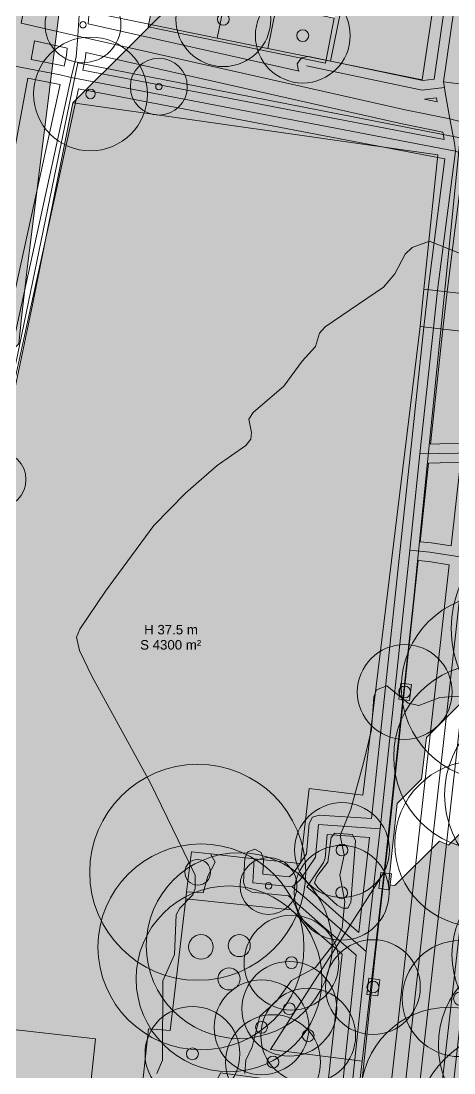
# Model space of a CAD drawing. Header units: metres. Extents: x -8 to 1190, y -11 to 1223.
# Drawn here: x 82.7 to 128.3, y 772.1 to 883.1 of the extents above; entities that cross this region are included whole.
import ezdxf

# ---------------------------------------------------------------- set-up
doc = ezdxf.new("R2010")
doc.units = ezdxf.units.M
doc.header["$MEASUREMENT"] = 0
for name, color, linetype, lineweight, true_color in [('TPX_BUILDING_AREAS_TEXT', 7, 'CONTINUOUS', 0, 0x000000), ('TPX_BUILDING_HEIGHTS_TEXT', 7, 'CONTINUOUS', 0, 0x000000), ('TPX_BUILDINGS', 7, 'CONTINUOUS', 0, 0x000000), ('TPX_BUILDINGS_HATCH', 7, 'CONTINUOUS', 0, 0xf0f0f0), ('TPX_BUILDINGS_SHADOWS_HATCH', 7, 'CONTINUOUS', 0, 0x000000), ('TPX_BUILDINGS_SHADOWS_OUTLINES', 7, 'CONTINUOUS', 0, 0x000000), ('TPX_CADASTRES', 7, 'CONTINUOUS', 0, 0x646464), ('TPX_CONTOUR_LINES_5M', 7, 'CONTINUOUS', 0, 0x969696), ('TPX_ROADS_AXES', 7, 'CONTINUOUS', 0, 0x323232), ('TPX_ROADS_CONTOURS', 7, 'CONTINUOUS', 0, 0x646464), ('TPX_VEGETATION_GREEN_SPACES', 7, 'CONTINUOUS', 0, 0x58ba48), ('TPX_VEGETATION_GREEN_SPACES_HATCH', 7, 'CONTINUOUS', 0, 0x58ba48), ('TPX_VEGETATION_TREES_INDIVIDUAL', 7, 'CONTINUOUS', 0, 0x136734)]:
    doc.layers.add(name, color=color, linetype=linetype, lineweight=lineweight, true_color=true_color)
doc.styles.add('TPX_TEXTE', font='arial.ttf')

# ---------------------------------------------------------------- blocks, each defined once
blk = doc.blocks.new('TREETR003_CR030')
at = {"layer": 'TPX_VEGETATION_TREES_INDIVIDUAL'}
for radius in [3, 0.3333333333333333]:
    blk.add_circle((0, 0, 0.0361), radius, dxfattribs=at)
blk = doc.blocks.new('TREETR014_CR119')
at = {"layer": 'TPX_VEGETATION_TREES_INDIVIDUAL'}
for radius in [11.92, 1.4195833333333334]:
    blk.add_circle((0, 0, 0.0361), radius, dxfattribs=at)
blk = doc.blocks.new('TREETR005_CR060')
at = {"layer": 'TPX_VEGETATION_TREES_INDIVIDUAL'}
for radius in [6, 0.5]:
    blk.add_circle((0, 0, 0.0361), radius, dxfattribs=at)
blk = doc.blocks.new('TREETR011_CR093')
at = {"layer": 'TPX_VEGETATION_TREES_INDIVIDUAL'}
for radius in [9.27, 1.10375]:
    blk.add_circle((0, 0, 0.0361), radius, dxfattribs=at)
blk = doc.blocks.new('TREETR014_CR114')
at = {"layer": 'TPX_VEGETATION_TREES_INDIVIDUAL'}
for radius in [11.39, 1.35625]:
    blk.add_circle((0, 0, 0.0361), radius, dxfattribs=at)
blk = doc.blocks.new('TREETR010_CR087')
at = {"layer": 'TPX_VEGETATION_TREES_INDIVIDUAL'}
for radius in [8.74, 1.0404166666666665]:
    blk.add_circle((0, 0, 0.0361), radius, dxfattribs=at)
blk = doc.blocks.new('TREETR003_CR040')
at = {"layer": 'TPX_VEGETATION_TREES_INDIVIDUAL'}
for radius in [4, 0.3333333333333333]:
    blk.add_circle((0, 0, 0.0361), radius, dxfattribs=at)
blk = doc.blocks.new('TREETR006_CR050')
at = {"layer": 'TPX_VEGETATION_TREES_INDIVIDUAL'}
for radius in [5, 0.625]:
    blk.add_circle((0, 0, 0.0361), radius, dxfattribs=at)
blk = doc.blocks.new('TREETR007_CR061')
at = {"layer": 'TPX_VEGETATION_TREES_INDIVIDUAL'}
for radius in [6.12, 0.7083333333333334]:
    blk.add_circle((0, 0, 0.0361), radius, dxfattribs=at)
blk = doc.blocks.new('TREETR012_CR098')
at = {"layer": 'TPX_VEGETATION_TREES_INDIVIDUAL'}
for radius in [9.8, 1.1666666666666667]:
    blk.add_circle((0, 0, 0.0361), radius, dxfattribs=at)
blk = doc.blocks.new('TREETR013_CR109')
at = {"layer": 'TPX_VEGETATION_TREES_INDIVIDUAL'}
for radius in [10.86, 1.2933333333333332]:
    blk.add_circle((0, 0, 0.0361), radius, dxfattribs=at)
blk = doc.blocks.new('TREETR012_CR103')
at = {"layer": 'TPX_VEGETATION_TREES_INDIVIDUAL'}
for radius in [10.33, 1.23]:
    blk.add_circle((0, 0, 0.0361), radius, dxfattribs=at)

msp = doc.modelspace()

# ---------------------------------------------------------------- hatches: boundary and pattern name
at = {"layer": 'TPX_BUILDINGS_HATCH'}
for points in [[(73.60824675485492, 806.6951079047285), (70.67759509012103, 777.9728893912397), (90.5130595676601, 775.7109007514082), (88.73262209817767, 758.870504823979), (91.45452589914203, 758.4996504462324), (90.70557398721576, 750.2105707800947), (112.97578425332904, 747.3719725287519), (115.3690165989101, 770.5591931021772), (114.97674174234271, 770.6162933981977), (103.70199675485492, 772.134981600102), (102.29495043680072, 769.1565966284834), (100.27935595437884, 770.0737147009932), (98.15970797464252, 765.0056299841963), (94.88330168649554, 765.4643759406172), (96.09374518319964, 776.7620539343916), (98.38481612131, 776.6118187583052), (100.03766341134906, 790.4878325141035), (100.12298483774066, 791.22138926154), (100.62710089609027, 795.4367727912031), (102.64902205392718, 795.223080126103), (107.24479765817523, 794.7187046683393), (112.12771124765277, 794.2014851248823), (113.03484244272113, 802.1481356299482), (118.72286314889789, 801.4295105612837), (124.74403757974505, 850.8913283026777), (125.15228075906634, 854.8194489157759), (126.6300324909389, 868.999411073979), (88.1234874241054, 874.4651045477949), (83.8680057041347, 853.1517414725386), (80.83462424203753, 838.7776245749556), (80.21368689462543, 831.5888876593672), (78.93509478494525, 831.6441406882368), (77.44128127023578, 819.1749767935835), (76.60221476480365, 819.2648195899092), (75.85117430612445, 812.9199461615644), (75.0361308567226, 812.98093172675), (74.39882368966937, 806.628353563603), (73.60824675485492, 806.6951079047285)], [(125.15228075906634, 854.8194489157759), (124.74403757974505, 850.8913283026777), (142.20296473428607, 848.8861536658369), (142.61120123788714, 852.8142752326094), (125.15228075906634, 854.8194489157759)], [(70.67759509012103, 777.9728893912397), (68.00559325143695, 752.7177548087202), (87.84368033334613, 750.444856134709), (88.73262209817767, 758.870504823979), (90.5130595676601, 775.7109007514082), (70.67759509012103, 777.9728893912397)]]:
    msp.add_hatch(color=256, dxfattribs=at).paths.add_polyline_path(points)
at = {"layer": 'TPX_BUILDINGS_SHADOWS_HATCH'}
for points in [[(100.23947997018695, 886.5810980475508), (88.12349600717425, 874.4651140845381), (126.63003344461322, 868.9994215643965), (125.15229124948382, 854.8194603598677), (142.61119170114398, 852.8142876303755), (143.29143137857318, 859.3495936072432), (142.035637807101, 859.4907574332319), (142.55853648111224, 864.5391039527021), (241.80190558359027, 853.1312241232954), (240.52173514291644, 840.8159060156904), (241.6801108829677, 840.6863064444624), (240.65896410867572, 830.8140453970991), (239.4898490421474, 830.9526028311811), (239.27905554696918, 828.8891701376997), (270.1796111576259, 859.7897257483564), (270.24161715433, 860.3966984427534), (271.55951971933246, 861.7146010077558), (272.5806760303676, 871.5868630087934), (271.4222907535732, 871.7164635336958), (272.0081185810268, 877.3521237052046), (272.83446783944964, 879.3212160742842), (272.24256606027484, 879.607505289372), (272.70247073099017, 884.0317806876265), (265.0219716541469, 884.9146437323652), (247.57114882394671, 893.6138691580854), (249.6039275638759, 899.3819660819136), (248.0981139652431, 900.0685982382856), (253.95739455148578, 920.2525915778242), (248.82803721353412, 922.4722084677778), (242.1466044895351, 924.5559906638227), (231.178517293185, 926.9488968527876), (227.199531506747, 923.9664778388105), (224.79775900766253, 924.1480984366499), (216.14360136911273, 927.9530596411787), (217.01935763284564, 930.0379995978437), (206.1253118030727, 932.414751497563), (209.04963202401996, 935.3390698111616), (214.3350762836635, 947.9225382483564), (211.83073134347796, 946.0609249747358), (206.0797795765102, 932.3692125952803), (205.83053870126605, 932.4790625250898), (202.7559680454433, 933.149840799626), (177.15871138498187, 907.5525841391645), (216.54934115335345, 898.9587349570356), (223.2307748310268, 896.8749527609907), (228.36013312265277, 894.6553349173628), (239.70443625375628, 889.4824795401655), (261.75328535959125, 878.4911398566328), (268.6625422947109, 875.149295297917), (261.309376668185, 857.6275629675947), (253.55351633951068, 858.571920839604), (229.83703608438373, 861.4833006537519), (214.44466872140765, 863.3772101080976), (172.13460917398334, 868.5785593665205), (176.91823286935687, 905.6872381842695), (172.82435507699847, 906.4363550818525), (173.76116366311908, 912.5177178061567), (150.2360295765102, 917.6492542899214), (146.77121443673968, 914.1844391501509), (170.29634280130267, 909.0529036200605), (168.71443838998675, 898.7837853110395), (147.7845153324306, 902.6222824729048), (144.13378615304828, 898.9715532935224), (168.06702990457416, 894.5921358740889), (166.5918769352138, 885.0386175788008), (163.60545439645648, 885.5860104239546), (154.74515242502093, 876.725708452519), (151.22669596597552, 877.1298069632612), (151.26054186746478, 877.4078335440718), (151.66878504678607, 881.3359541571699), (152.59702010080218, 890.2429632819258), (142.93316073343158, 892.0143227255903), (143.76717276498675, 896.8472418463789), (133.02809615060687, 898.3715672171675), (134.33538527414203, 905.091792551335), (131.91058726236224, 905.590213266667), (129.9934873096645, 905.9821505225264), (130.74740500375628, 909.8570866263472), (128.78482050821185, 910.2573647177778), (127.69194025918841, 911.8983463919722), (122.04817480966449, 912.9283642447554), (124.78275580331683, 926.9784311926924), (127.11921305581927, 939.0134119666182), (114.89784521982074, 941.5170979178511), (98.70510859414935, 925.3243612921797), (110.92646975442767, 922.8206762946211), (108.59002394601703, 910.7856993353926), (123.80285544320941, 908.0092692053877), (124.89573950693011, 906.3682856238447), (126.85831923410296, 905.9680094397627), (125.54663939401507, 899.2262644446455), (127.97142691537738, 898.7278408682905), (126.63651175424457, 891.865546671208), (125.37943262979388, 885.3668188727461), (116.41538710519671, 887.2001204169355), (115.68101973459125, 883.4137634909712), (109.1769599430263, 884.7454437888227), (103.74884314462543, 885.859048334416), (100.23947997018695, 886.5810980475508)], [(50.84364600107074, 891.6333803809248), (29.630453061312437, 870.4201874411665), (66.83663268014789, 873.8647923148237), (62.03841872140765, 835.4275431311689), (63.87238688394427, 835.3536429083906), (65.26214499399066, 835.3015837348066), (66.34845538064837, 835.2585291541182), (62.93261904641986, 822.7619480765425), (60.975978802889585, 815.6150231040083), (59.832671117037535, 815.8632502234541), (59.44480986520648, 812.4692825949751), (57.50873942300677, 807.133802858647), (56.534134816378355, 802.7959913886152), (52.55968565866351, 768.787608591374), (44.4633597843349, 767.707192865666), (44.25233645364642, 767.105105844792), (43.63300318643451, 765.3135723746382), (42.94362349435687, 763.3444265997969), (42.64836974069476, 762.515355554875), (51.463829945772886, 759.4501576102339), (50.580240201205015, 750.6000103629194), (50.09250254556537, 746.6071324027143), (47.69052596017718, 727.1807274497114), (47.43004126474261, 724.9457735694014), (47.366858433932066, 724.3542265570723), (47.29448313638568, 723.7848238623701), (46.74330420419574, 719.0750593817793), (47.78826613351703, 705.9157108939253), (64.75820345804095, 722.8856472647749), (63.71324057504535, 736.0450062430464), (64.26441950723529, 740.7547707236372), (64.33679480478168, 741.3241743720137), (64.39844412729144, 741.9025559104048), (64.66046233102679, 744.1506752646528), (67.06243891641498, 763.5770802176557), (67.55017752572894, 767.5699572241865), (68.43377299234271, 776.4200939810835), (62.31849570199847, 778.546418634709), (69.5296210758388, 785.7575440085493), (73.50407118722796, 819.7659392035566), (74.4786767475307, 824.103752580937), (76.41474623605609, 829.4392304099165), (76.80260844156146, 832.833208528813), (77.90622324869037, 842.3566088355146), (78.18977541849017, 844.8054279959761), (82.43303294107318, 849.0486855185591), (82.68796820566058, 851.8014483130537), (83.25161070749164, 856.6407351172529), (88.04983611032367, 895.0779862082563), (50.84364600107074, 891.6333803809248)], [(96.09375376626849, 776.7620434439741), (94.88331217691302, 765.464384523686), (98.1597012989223, 765.0056414282881), (100.27934641763568, 770.0737194693647), (102.29494471475482, 769.1566109335981), (103.70198721811175, 772.1349863684736), (114.97674269601703, 770.6163029349409), (115.36901755258441, 770.5592026389204), (112.97579474374652, 747.3719830191694), (99.34848399087787, 749.1089214957319), (97.07227702066302, 746.8327135718428), (113.17847628518939, 744.7961573279463), (111.66600603982806, 731.9313368475996), (126.44452757760882, 746.7098583853804), (127.957006406039, 759.574678865727), (125.49038309976459, 759.8865723288618), (139.49228854104877, 773.8884768164717), (141.8855199329555, 797.075697389897), (141.49324507638812, 797.1327976859175), (130.21850008890033, 798.6514868414961), (127.73150439187884, 796.1644911444746), (126.79586024209857, 796.5902199423872), (122.08989710733294, 791.8842568076216), (121.39980502054095, 791.9808802283369), (122.31729788705707, 800.5443014777265), (124.90132040902972, 803.1283239996992), (125.4214896671474, 807.4952635443769), (138.6442155353725, 820.717989412602), (138.72576899453998, 821.4324164069258), (145.2393674366176, 827.9460148490034), (146.3050174228847, 836.6999601996504), (139.74142355844378, 837.454546419438), (140.29492850229144, 842.7747702277265), (141.55073542520404, 842.633615938481), (142.20295329019427, 848.8861460364424), (124.74404520913959, 850.8913168585859), (118.72287459298968, 801.4295220053755), (113.03485102578998, 802.1481251395307), (112.12772173807025, 794.2014956152998), (107.24479670450091, 794.7186951315962), (102.64902110025287, 795.2230705893598), (100.62710947915912, 795.4367623007856), (100.12299437448382, 791.2213883078657), (100.03767294809222, 790.4878315604292), (98.38482661172748, 776.611830202397), (96.09375376626849, 776.7620434439741)]]:
    msp.add_hatch(color=256, dxfattribs=at).paths.add_polyline_path(points)
at = {"layer": 'TPX_VEGETATION_GREEN_SPACES_HATCH'}
for points in [[(96.99889655038714, 887.2478584921919), (96.07050318643451, 882.495167223271), (114.76077837869525, 878.6629795706831), (115.68100733682513, 883.4137510932051), (109.17696280404925, 884.7454533255659), (103.74884600564837, 885.8590569174848), (96.99889655038714, 887.2478584921919)], [(132.9753865711391, 822.4074110663496), (121.291723202914, 721.0482926047407), (135.80821795389056, 719.1087307608686), (142.38422579690814, 728.4265436804853), (148.83886713907123, 738.0034260428511), (155.20831580087543, 746.2254061377607), (165.70086474344134, 757.4448265708052), (177.78601641580462, 769.2123942053877), (188.17628283426166, 778.3824877417646), (199.30011458322406, 787.6910500205122), (211.8558043949306, 797.0610890067182), (224.69193549081683, 805.8989109671675), (226.48281664773822, 807.3223185217939), (227.58241743966937, 809.1580795920454), (227.69001288339496, 810.7829413092695), (226.96303839609027, 812.0038838065229), (225.99430556222796, 812.972199884709), (224.6185693256557, 813.6949524558149), (139.97951788827777, 825.8194822943769), (137.53102297708392, 826.1627249396406), (136.05100245401263, 825.9403328574263), (135.30703635141253, 825.6268305457197), (134.50464529916644, 825.1959871924482), (133.63191409036517, 823.9315561926924), (132.9753865711391, 822.4074110663496)], [(122.70190520212054, 813.2534174597822), (122.49295992776752, 811.547130075749), (123.62944598123431, 811.4008412039839), (123.84096140787005, 813.0962271369062), (122.70190520212054, 813.2534174597822)], [(113.84780974313617, 792.857978311833), (113.61958784982562, 792.1827845252119), (113.96831221506, 791.6896528876387), (115.99076933786273, 789.8305754340254), (116.59924788400531, 789.5137619650923), (117.13017363473773, 789.4893526709639), (117.43347830697894, 790.1017002738081), (117.93433566018939, 796.5947231925093), (117.60414881631732, 797.264831034001), (115.74959559366107, 797.4259256995283), (115.35321612283587, 796.9527325308882), (115.01638693735003, 794.3647675192915), (113.84780974313617, 792.857978311833)], [(100.62710089609027, 795.4367727912031), (100.12298483774066, 791.22138926154), (101.85653490945697, 791.1353239691816), (102.35049910470843, 792.8742909110151), (103.13105482980609, 794.3471254981123), (102.64902205392718, 795.223080126103), (100.62710089609027, 795.4367727912031)], [(120.59136576578021, 793.2857832587324), (120.38241667672992, 791.5794958746992), (121.51890559121966, 791.4332060492598), (121.73042387887836, 793.1285929358564), (120.59136576578021, 793.2857832587324)], [(96.09374518319964, 776.7620539343916), (94.88330168649554, 765.4643759406172), (98.15970797464252, 765.0056299841963), (100.27935595437884, 770.0737147009932), (102.29495043680072, 769.1565966284834), (103.70199675485492, 772.134981600102), (114.97674174234271, 770.6162933981977), (116.51761050149798, 784.6385206854902), (111.14645094797015, 789.344270197209), (100.03766341134906, 790.4878325141035), (98.38481612131, 776.6118187583052), (96.09374518319964, 776.7620539343916)], [(119.35012240335345, 782.1189160025679), (119.14117236062884, 780.4126276648603), (120.2776622287929, 780.2663387930952), (120.48918147012591, 781.9617256796919), (119.35012240335345, 782.1189160025679)]]:
    msp.add_hatch(color=256, dxfattribs=at).paths.add_polyline_path(points)

# ---------------------------------------------------------------- linework, layer by layer
at = {"layer": 'TPX_BUILDINGS', "elevation": 0.042100000000000005}
for points in [[(94.88330168649554, 765.4643759406172), (96.09374518319964, 776.7620539343916), (98.38481612131, 776.6118187583052), (100.03766341134906, 790.4878325141035), (100.12298483774066, 791.22138926154), (100.62710089609027, 795.4367727912031), (102.64902205392718, 795.223080126103), (107.24479765817523, 794.7187046683393), (112.12771124765277, 794.2014851248823), (113.03484244272113, 802.1481356299482), (118.72286314889789, 801.4295105612837), (124.74403757974505, 850.8913283026777), (125.15228075906634, 854.8194489157759), (126.6300324909389, 868.999411073979), (88.1234874241054, 874.4651045477949), (83.8680057041347, 853.1517414725386), (80.83462424203753, 838.7776245749556)], [(70.67759509012103, 777.9728893912397), (90.5130595676601, 775.7109007514082), (88.73262209817767, 758.870504823979)], [(114.97674174234271, 770.6162933981977), (103.70199675485492, 772.134981600102), (102.29495043680072, 769.1565966284834)]]:
    msp.add_lwpolyline(points, dxfattribs=at)
for points in [[(125.15228075906634, 854.8194489157759), (124.74403757974505, 850.8913283026777), (142.20296473428607, 848.8861536658369), (142.61120123788714, 852.8142752326094)], [(70.67759509012103, 777.9728893912397), (68.00559325143695, 752.7177548087202), (87.84368033334613, 750.444856134709), (88.73262209817767, 758.870504823979), (90.5130595676601, 775.7109007514082)]]:
    msp.add_lwpolyline(points, close=True, dxfattribs=at)
at = {"layer": 'TPX_BUILDINGS_SHADOWS_OUTLINES', "elevation": 0.0391}
for points in [[(67.55017752572894, 767.5699572241865), (68.43377299234271, 776.4200939810835), (62.31849570199847, 778.546418634709), (69.5296210758388, 785.7575440085493), (73.50407118722796, 819.7659392035566), (74.4786767475307, 824.103752580937), (76.41474623605609, 829.4392304099165), (76.80260844156146, 832.833208528813), (77.90622324869037, 842.3566088355146), (78.18977541849017, 844.8054279959761), (82.43303294107318, 849.0486855185591), (82.68796820566058, 851.8014483130537), (83.25161070749164, 856.6407351172529), (88.04983611032367, 895.0779862082563)], [(100.23947997018695, 886.5810980475508), (88.12349600717425, 874.4651140845381), (126.63003344461322, 868.9994215643965), (125.15229124948382, 854.8194603598677), (142.61119170114398, 852.8142876303755)], [(142.20295329019427, 848.8861460364424), (124.74404520913959, 850.8913168585859), (118.72287459298968, 801.4295220053755), (113.03485102578998, 802.1481251395307), (112.12772173807025, 794.2014956152998), (107.24479670450091, 794.7186951315962), (102.64902110025287, 795.2230705893598), (100.62710947915912, 795.4367623007856), (100.12299437448382, 791.2213883078657), (100.03767294809222, 790.4878315604292), (98.38482661172748, 776.611830202397), (96.09375376626849, 776.7620434439741), (94.88331217691302, 765.464384523686)], [(130.21850008890033, 798.6514868414961), (127.73150439187884, 796.1644911444746), (126.79586024209857, 796.5902199423872), (122.08989710733294, 791.8842568076216), (121.39980502054095, 791.9808802283369), (122.31729788705707, 800.5443014777265), (124.90132040902972, 803.1283239996992), (125.4214896671474, 807.4952635443769), (138.6442155353725, 820.717989412602)], [(102.29494471475482, 769.1566109335981), (103.70198721811175, 772.1349863684736), (114.97674269601703, 770.6163029349409)]]:
    msp.add_lwpolyline(points, dxfattribs=at)
at = {"layer": 'TPX_CADASTRES', "elevation": 0.024099999999999996}
for points in [[(90.92768950387836, 888.6384348548017), (89.98295206949115, 884.023580995854), (103.34002013131976, 881.2977728522383), (104.50014204904437, 886.96508356696), (105.56892962381244, 895.4507250464521), (98.40740008279681, 896.9121622717939), (97.4652261249721, 892.3094610846601), (96.48185152933002, 887.5049576438032)], [(104.50014204904437, 886.96508356696), (103.34002013131976, 881.2977728522383), (108.67615981027484, 880.2088064826094), (111.68935961648822, 894.9288715994917), (111.12180418893695, 895.075956789311), (105.77594656869769, 896.4620279944502), (105.56892962381244, 895.4507250464521)], [(111.68935961648822, 894.9288715994917), (108.67615981027484, 880.2088064826094), (115.28769297525287, 878.859611955937), (118.2299088947475, 893.2331041968428)], [(118.2299088947475, 893.2331041968428), (115.28769297525287, 878.859611955937), (124.979711484164, 876.8816551840864), (127.18709654733539, 891.658123461064)], [(71.25464529916644, 785.0949854529463), (65.94707865640521, 737.217953172978), (82.2832250110805, 735.0845637000166), (81.64714331552386, 729.6782841361128), (81.38690276071429, 727.4672722495161), (81.60614390298724, 727.4386419928633), (85.43365855142474, 726.9388231909834), (108.43241686746478, 723.9352316535078), (113.25834841653705, 723.3050350821577), (116.64714713022113, 756.1889042533003), (118.63196082040668, 773.3652758277021), (108.95514292642474, 774.576878992375), (120.94095320627093, 793.3099903739057), (124.05400366708636, 821.8881344473921), (128.96417231485248, 870.795140711125), (88.64259333536029, 878.7027172720991), (79.29499144479632, 833.551527468022), (76.89933772012591, 822.4492859519087), (75.85814852640033, 817.7767901099287), (74.5293883793056, 810.7611574805342), (73.26425928995013, 802.5686306632124)], [(120.94095320627093, 793.3099903739057), (108.95514292642474, 774.576878992375), (118.63196082040668, 773.3652758277021)]]:
    msp.add_lwpolyline(points, close=True, dxfattribs=at)
at = {"layer": 'TPX_CONTOUR_LINES_5M', "elevation": 0.04810000000000001}
for points in [[(130.1905757689383, 858.0783602199517), (125.72051308164373, 859.8943990832195), (123.91711380658671, 859.2189378724433), (123.16073704697192, 858.5218028319068), (122.08131425571628, 856.4303977093659), (120.88971900194883, 855.0361276273616), (114.72371055558324, 850.8533173822798), (114.14238558919169, 850.1561823412776), (113.72999693779275, 848.7619122597389), (112.31032501952723, 847.2128834645264), (110.38764403294772, 844.5791020141914), (107.12393604032695, 841.790561851114), (106.6963330374565, 841.0934268101119), (106.97953499271534, 839.6991567281075), (106.88391139102168, 839.002021687571), (106.3562987940386, 838.3048866465688), (103.326288274955, 836.2134815240279), (100.01765262940899, 833.2768577127717), (96.66510561387986, 829.8906525671482), (91.54674007324502, 822.9679157473147), (88.84249591105618, 818.9423062098213), (88.50477578723803, 818.0879704612307), (88.83292447170243, 816.693700379692), (90.1676599571947, 813.9051602161489), (96.28646138776094, 802.7509995619766), (101.0260245280806, 792.9911089898087), (101.01886432175525, 791.59683890827), (100.7834819785785, 790.8997038672678), (99.3960756259039, 789.5054337857291), (99.00004981108941, 788.8082987447269), (98.82395866024308, 784.6254884996451), (97.60974390571937, 781.8369483361021), (97.59215155476704, 773.4713278454728), (96.96449015312828, 772.0770577639341)], [(132.42560711270198, 812.1038181763142), (126.83802875340916, 811.7394798528403), (124.6029974098783, 810.891758990474), (123.48548173788004, 811.1178408707492), (121.25045039434917, 812.9674790091813), (120.13293472235091, 812.5569904069416), (119.86061884043738, 811.813755093608), (119.61021199938841, 808.3280798890628), (118.76429687649943, 804.8424046849832), (117.43855932960287, 799.9624593988992), (116.33148178900592, 797.1739192353562), (116.72552977828309, 795.0825141128153), (116.26976654771715, 792.9911089898087), (116.81148289097473, 790.2025688267313), (116.52341332100332, 787.4140286631882), (115.87243497674353, 786.0197585811839), (113.70084976730868, 783.2312184176408), (111.1928093477618, 781.8744418215938), (109.61951163643971, 779.7455432135612), (107.84026233223267, 778.106231385842), (107.02591186459176, 774.8655979274772), (106.36329803429544, 773.4713278454728), (106.27507783053443, 772.0770577639341)]]:
    msp.add_lwpolyline(points, dxfattribs=at)
at = {"layer": 'TPX_ROADS_AXES', "elevation": 0.030099999999999995}
for points in [[(91.85568327829242, 929.7275662100874), (90.62138457223773, 923.3147701895796), (90.34561819955707, 921.8919129050337), (82.65620894357562, 882.8649782813154)], [(97.78117556497455, 928.5126013434492), (88.79601092264056, 883.7718043006025), (88.65591998025775, 881.5179066336714), (88.45705695077777, 879.3307003653608), (87.95988840982318, 877.1306948340498), (72.73829550668597, 807.7557711279951), (49.51807684823871, 594.5438999808393), (48.218742322176695, 582.6729569113813)], [(133.51924605295062, 920.4380287802778), (133.18644804880023, 918.1617026007734), (130.4671029560268, 899.3162827170454), (127.20306677743793, 876.6831803000532)], [(82.65620894357562, 882.8649782813154), (88.65591998025775, 881.5179066336714), (112.25995058938861, 876.1976637518965), (123.17274947091937, 873.7306475318037), (127.88459772989154, 872.7703652060591), (133.63317961618304, 871.2835592902265)], [(74.65306086465716, 879.7467264807783), (76.47531599923968, 879.3938984549604), (81.82063574716449, 878.3758253729902), (86.779272031039, 877.4276804602705), (87.95988840982318, 877.1306948340498), (128.46979231759906, 869.375668016728), (130.12582297250628, 868.742008653935), (133.9369744770229, 867.293184725102), (137.78589148446918, 865.8302530921064), (139.73696799203753, 865.5883621848188), (243.5643996708095, 854.4558767951094)], [(127.30924029275775, 876.086831537541), (124.96950526162982, 875.8228277838789), (112.77041048929095, 878.3777918494307)], [(127.20306677743793, 876.6831803000532), (127.30924029275775, 876.086831537541), (127.36489767953753, 875.7777561820112), (127.88459772989154, 872.7703652060591), (128.38561434671283, 870.2073454535566), (128.46979231759906, 869.375668016728), (126.59265417978168, 854.6987862265669), (126.14274210855365, 850.6917977011763), (124.72547717019916, 837.423652139958), (123.6491221897304, 827.2737621939741), (120.52307696267962, 797.884026018437), (119.06127066537738, 784.9505963004194), (112.47962088510394, 722.2730955756269)], [(127.20306677743793, 876.6831803000532), (128.2936248295009, 876.5490793860517)], [(138.38160319253802, 875.2799582160078), (136.61465353891253, 875.5077290213667), (133.2700185291469, 875.9273466742598), (128.2936248295009, 876.5490793860517)], [(243.38389391824603, 823.7122769034468), (242.31750197336078, 823.1961559928022), (241.24819178506732, 822.8749689734541), (239.68537230417132, 822.7481054938398), (238.10253043100238, 822.9617342627607), (136.52272219583392, 837.3400215781294), (134.5939816944301, 837.6332096732222), (130.6194524280727, 837.5475916541182), (126.83764929696918, 837.484404054936), (124.72547717019916, 837.423652139958)], [(108.77535624429584, 638.8823780692182), (110.17572207376361, 652.2961115515791), (114.2876834385097, 690.2494101203047), (114.54465002939105, 692.7379946387373), (115.5122050754726, 702.2178253806196), (129.39076132699847, 826.5102553046308), (129.99198431894183, 831.9567866004072)], [(135.30703635141253, 825.6268305457197), (129.39076132699847, 826.5102553046308), (125.77404971048236, 827.061350313481), (123.6491221897304, 827.2737621939741)], [(107.10929388925433, 792.1897177374922), (111.26687712594867, 791.7546324408613), (112.10288710519671, 792.4810757315718), (113.72212119027972, 794.8881115592085), (114.04560942575336, 798.3359617865644), (120.52307696267962, 797.884026018437)], [(107.24479765817523, 794.7187046683393), (107.10929388925433, 792.1897177374922)], [(111.26687712594867, 791.7546324408613), (112.75480360910296, 790.4829611456953)], [(112.75480360910296, 790.4829611456953), (115.19859881326556, 788.2974657691084)], [(115.19859881326556, 788.2974657691084), (119.06127066537738, 784.9505963004194)]]:
    msp.add_lwpolyline(points, dxfattribs=at)
at = {"layer": 'TPX_ROADS_CONTOURS', "elevation": 0.027099999999999996}
for points in [[(89.73825794877484, 882.8115823967382), (89.789856497664, 883.6417358620092), (98.55990082444623, 927.3113668663427), (131.30028206529096, 919.9113300545141), (132.3956571263261, 919.6653993828222), (132.1969667118974, 918.3063648445532), (129.47735363664106, 899.4591015083715), (126.23435742082074, 876.9718931419775), (125.01713902177289, 876.8345487816259), (112.97540146531537, 879.3565557701513), (112.2232700032182, 879.2148330910131), (111.7916465443559, 878.5827835304663), (111.93336922349408, 877.8306520683691), (111.98090511979535, 877.7981899483129)], [(83.72250706376508, 879.0302837593481), (84.0901895207353, 881.0056741936132), (87.53490215959027, 880.2322576744482), (87.46713024796918, 879.4868620140478), (87.21030861558393, 878.3504064781591), (86.96708065690473, 878.4098861915991)], [(89.16313893022016, 877.9185102684423), (89.43246037187055, 879.110274146311), (89.45294911088422, 879.2401531441137), (89.50288445176557, 879.7893741829321), (111.9296670597978, 874.7344778282568), (122.84199577989057, 872.2675674660131), (127.13505512895063, 871.3922889931127), (127.28593117417768, 870.6204603416845)], [(54.2929778737016, 679.2624595863745), (54.73791939439252, 683.2574108345434), (56.54313713731244, 699.4824283821508), (60.121773306746036, 731.7115944130346), (64.24937588395551, 762.9102934105322), (68.58049637498334, 797.8888424141333), (69.7246356648393, 807.4797819359228), (70.4537034672685, 811.7786510689184), (77.13043553056195, 843.5732506019995), (77.1383147877641, 843.6130588753149), (83.35674912156537, 877.0639866096899), (86.56321579637006, 876.4508760673925), (86.77523857774213, 876.3975408775732), (71.7615304631181, 807.970083068125), (71.74417359055951, 807.8640373451635), (57.379572455305606, 675.9659059746191)], [(125.21842819871381, 874.8445699913427), (126.48661095323041, 874.9876640541479), (126.55853420915082, 874.5714538795874)], [(125.84145504655316, 838.456164191477), (127.13679939927533, 850.5829084618017), (127.58554989518598, 854.579551528208), (129.30035072984174, 867.9871586067602), (129.76845413865522, 867.8080452186987), (132.37455422105268, 866.8173244697973), (130.963684622664, 854.1754968864843), (130.5193830174394, 850.1815279228613), (129.21909863175824, 838.524333785288), (126.8209434193559, 838.4842642052099)], [(124.7496371907182, 828.1687362892553), (125.62774616898969, 836.4491899712011), (126.86037975968793, 836.4846437675878), (128.99474007310346, 836.5203054649755), (128.50104099931195, 832.1213672859594), (128.01642662705854, 827.7312114937231), (125.92468506516889, 828.0499399406835)], [(110.52261311234906, 694.2556627495214), (113.47415215196088, 722.1686619026586), (120.05538708390668, 784.8422106010839), (121.51746708573774, 797.7782572014257), (124.53841263474897, 826.1798828346655), (125.64891487779096, 826.0688751442358), (127.79562908830121, 825.7417705757543), (114.02146965684369, 702.3842809898779), (113.25317436875775, 694.8574131233618), (112.66019303025678, 693.9902570946142), (112.3670163792558, 694.0281875832006)], [(116.79781777085736, 700.0409734947607), (117.00373131455854, 702.0584533913061), (130.76428372086957, 825.2940719826147), (134.23031288804486, 824.7765205604956), (134.17154366197065, 824.0923488838598), (121.32332188310102, 708.561385939829), (121.05490833939984, 706.2663925392553)], [(112.79342419328168, 791.7654169304296), (112.93261677445844, 791.9229095680639), (114.55185085954145, 794.3299453957006), (114.71774918260053, 794.7946985466406), (114.9500299138017, 797.2704294426367), (119.41216999711469, 796.9591043693945), (118.28087956132367, 786.9499414665624), (115.85940891923383, 789.0480602486059), (113.42141968430951, 791.22836286854)]]:
    msp.add_lwpolyline(points, close=True, dxfattribs=at)
msp.add_lwpolyline([(73.72659165086225, 807.5940130455419), (88.72801739396527, 875.9654882652685), (127.35863167466596, 868.5702255470678), (125.60073334397748, 854.8256510002539), (125.148987357039, 850.8033788902685), (123.7310529393144, 837.5291069252416), (122.65473133744672, 827.3795307381079), (119.63068157853559, 798.9487207634374), (114.11521107377484, 799.3335369331762), (113.39849430741742, 799.0983541710302), (113.04998165788129, 798.4293754799291), (112.75027805985883, 795.2350204689428), (111.3470493000932, 793.1490829689428), (110.93889004411176, 792.7944162590429), (108.15871674241498, 793.0853574974462), (108.24336582841352, 794.6652019722387), (107.98872429551557, 795.3869665367529), (107.29830128373578, 795.7172725899145), (106.57653671922162, 795.4626320106909), (106.24622971238568, 794.7722089989111), (106.11072594346479, 792.2432211143896), (106.34865433396772, 791.5405424339697), (107.00521332444623, 791.1951482994482), (110.85354572953656, 790.7924268944189), (112.09657150926068, 789.7300623161718), (114.54375511826947, 787.5417011482641), (118.01227242173627, 784.5363519890234), (111.59248692216352, 723.4002979500219)], dxfattribs=at)
at = {"layer": 'TPX_VEGETATION_GREEN_SPACES', "elevation": 0.0031}
for points in [[(96.99889655038714, 887.2478584921919), (96.07050318643451, 882.495167223271), (114.76077837869525, 878.6629795706831), (115.68100733682513, 883.4137510932051), (109.17696280404925, 884.7454533255659), (103.74884600564837, 885.8590569174848)], [(132.9753865711391, 822.4074110663496), (121.291723202914, 721.0482926047407), (135.80821795389056, 719.1087307608686), (142.38422579690814, 728.4265436804853), (148.83886713907123, 738.0034260428511), (155.20831580087543, 746.2254061377607), (165.70086474344134, 757.4448265708052), (177.78601641580462, 769.2123942053877), (188.17628283426166, 778.3824877417646), (199.30011458322406, 787.6910500205122), (211.8558043949306, 797.0610890067182), (224.69193549081683, 805.8989109671675), (226.48281664773822, 807.3223185217939), (227.58241743966937, 809.1580795920454), (227.69001288339496, 810.7829413092695), (226.96303839609027, 812.0038838065229), (225.99430556222796, 812.972199884709), (224.6185693256557, 813.6949524558149), (139.97951788827777, 825.8194822943769), (137.53102297708392, 826.1627249396406), (136.05100245401263, 825.9403328574263), (135.30703635141253, 825.6268305457197), (134.50464529916644, 825.1959871924482), (133.63191409036517, 823.9315561926924)], [(122.70190520212054, 813.2534174597822), (122.49295992776752, 811.547130075749), (123.62944598123431, 811.4008412039839), (123.84096140787005, 813.0962271369062)], [(113.84780974313617, 792.857978311833), (113.61958784982562, 792.1827845252119), (113.96831221506, 791.6896528876387), (115.99076933786273, 789.8305754340254), (116.59924788400531, 789.5137619650923), (117.13017363473773, 789.4893526709639), (117.43347830697894, 790.1017002738081), (117.93433566018939, 796.5947231925093), (117.60414881631732, 797.264831034001), (115.74959559366107, 797.4259256995283), (115.35321612283587, 796.9527325308882), (115.01638693735003, 794.3647675192915)], [(100.62710089609027, 795.4367727912031), (100.12298483774066, 791.22138926154), (101.85653490945697, 791.1353239691816), (102.35049910470843, 792.8742909110151), (103.13105482980609, 794.3471254981123), (102.64902205392718, 795.223080126103)], [(120.59136576578021, 793.2857832587324), (120.38241667672992, 791.5794958746992), (121.51890559121966, 791.4332060492598), (121.73042387887836, 793.1285929358564)], [(96.09374518319964, 776.7620539343916), (94.88330168649554, 765.4643759406172), (98.15970797464252, 765.0056299841963), (100.27935595437884, 770.0737147009932), (102.29495043680072, 769.1565966284834), (103.70199675485492, 772.134981600102), (114.97674174234271, 770.6162933981977), (116.51761050149798, 784.6385206854902), (111.14645094797015, 789.344270197209), (100.03766341134906, 790.4878325141035), (98.38481612131, 776.6118187583052)], [(119.35012240335345, 782.1189160025679), (119.14117236062884, 780.4126276648603), (120.2776622287929, 780.2663387930952), (120.48918147012591, 781.9617256796919)]]:
    msp.add_lwpolyline(points, close=True, dxfattribs=at)

# ---------------------------------------------------------------- block references
at = {"layer": 'TPX_VEGETATION_TREES_INDIVIDUAL'}
for name, p in [('TREETR006_CR050', (103.99232870852575, 883.292851170525, 0.0361)), ('TREETR003_CR040', (89.1843595826067, 882.7062275088392, 0.0361)), ('TREETR006_CR050', (112.37226160150021, 881.5634348066524, 0.0361)), ('TREETR005_CR060', (89.98178174672648, 875.4067253572866, 0.0361)), ('TREETR003_CR030', (97.19104657834396, 876.1706092450768, 0.0361)), ('TREETR003_CR030', (80.17746253544465, 834.721394513268, 0.0361)), ('TREETR014_CR119', (139.95153219997883, 819.0006808345206, 0.0361)), ('TREETR012_CR098', (132.55382792581804, 812.8031512540765, 0.0361)), ('TREETR006_CR050', (123.12081796536222, 812.3165523759089, 0.0361)), ('TREETR012_CR098', (131.75774148339406, 805.4810452521779, 0.0361)), ('TREETR012_CR103', (137.66359307733364, 801.4652293846011, 0.0361)), ('TREETR014_CR114', (101.28796082944609, 793.291174529586, 0.0361)), ('TREETR010_CR087', (130.8105866042897, 796.3167058927938, 0.0361)), ('TREETR006_CR050', (116.50719515094534, 795.6368434354663, 0.0361)), ('TREETR013_CR109', (101.62857122928835, 785.4200881575234, 0.0361)), ('TREETR006_CR050', (116.47637520218268, 791.1303041055799, 0.0361)), ('TREETR012_CR098', (105.6688145485241, 785.5557012702338, 0.0361)), ('TREETR003_CR030', (108.75813190941699, 791.8549261693843, 0.0361)), ('TREETR011_CR093', (137.37091522687115, 784.5958566851914, 0.0361)), ('TREETR012_CR098', (104.59373980527744, 782.045712409541, 0.0361)), ('TREETR006_CR050', (111.18037248076871, 783.7598234782927, 0.0361)), ('TREETR006_CR050', (119.7690342203714, 781.1820506327786, 0.0361)), ('TREETR007_CR061', (128.97681838623248, 779.9585101385601, 0.0361)), ('TREETR012_CR098', (136.470364167355, 775.0512630124576, 0.0361)), ('TREETR006_CR050', (110.96052453224547, 778.8865169226192, 0.0361)), ('TREETR006_CR050', (108.01908915676177, 776.938705554232, 0.0361)), ('TREETR006_CR050', (112.9434817545116, 776.0630365111865, 0.0361)), ('TREETR006_CR050', (100.73276201053523, 774.1390569056384, 0.0361)), ('TREETR006_CR050', (109.23765570996329, 773.2675836491399, 0.0361)), ('TREETR011_CR093', (127.76177872531116, 769.7759207827039, 0.0361)), ('TREETR012_CR103', (134.64779346622527, 766.3134029326029, 0.0361))]:
    msp.add_blockref(name, p, dxfattribs=at)

# ---------------------------------------------------------------- texts
at = {"layer": 'TPX_BUILDING_AREAS_TEXT', "style": 'TPX_TEXTE'}
msp.add_text('S 4300 m²', height=1, dxfattribs=at).set_placement((95.21741408143028, 816.7891000448844, 0.04510000000000001))
at = {"layer": 'TPX_BUILDING_HEIGHTS_TEXT', "style": 'TPX_TEXTE'}
msp.add_text('H 37.5 m', height=1, dxfattribs=at).set_placement((95.64241408143027, 818.3891000448843, 0.04510000000000001))

doc.saveas('drawing.dxf')
